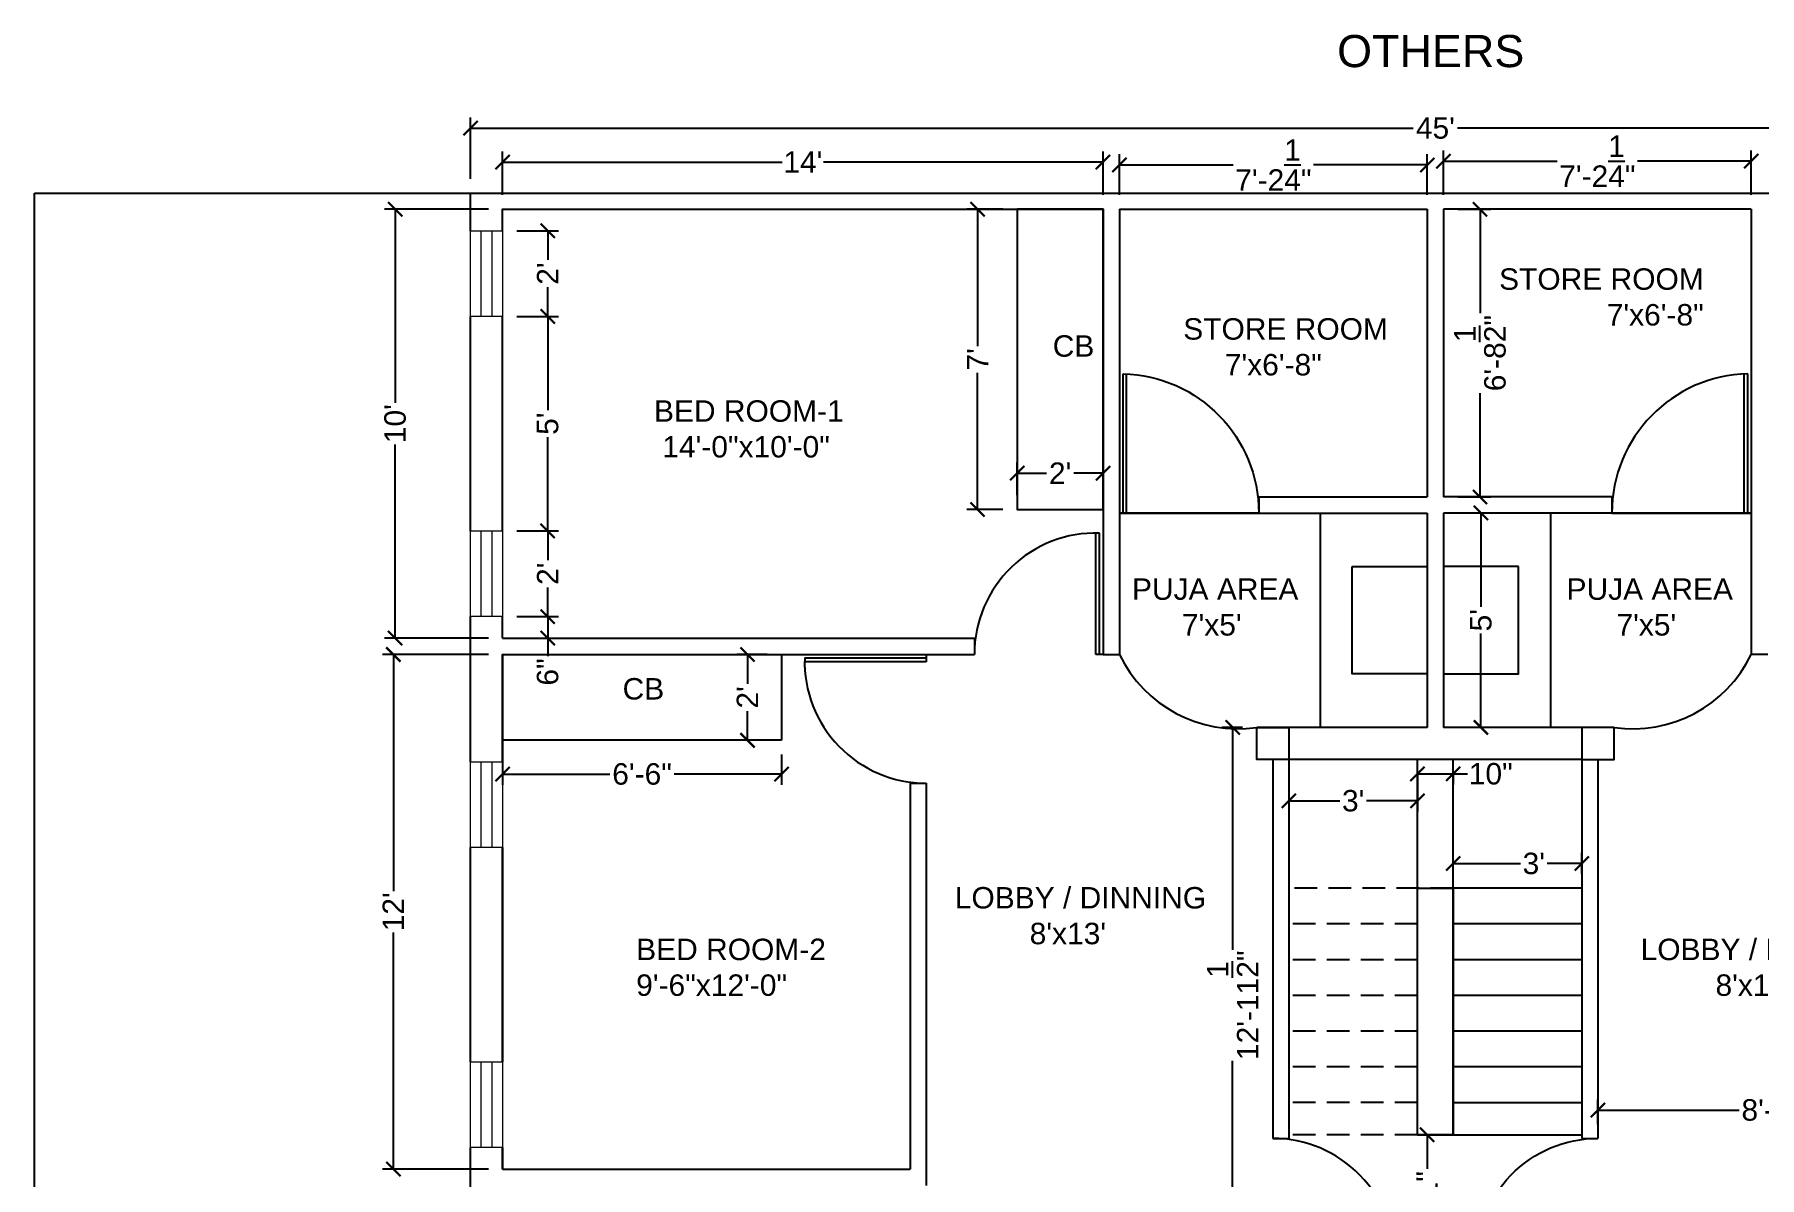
# Model space of a CAD drawing. Header units: inches. Extents: x 1050 to 2206, y 1717 to 2449.
# Drawn here: x 1211.9 to 1694.6, y 2129.1 to 2449 of the extents above; entities that cross this region are included whole.
import ezdxf

# ---------------------------------------------------------------- set-up
doc = ezdxf.new("R2010")
doc.units = ezdxf.units.IN
doc.linetypes.add('DASHED2', pattern=[9.525, 6.35, -3.175])
for name, color, linetype in [('dim', 7, 'Continuous'), ('door', 24, 'Continuous'), ('fur', 161, 'Continuous'), ('text', 7, 'Continuous'), ('wall', 170, 'Continuous')]:
    doc.layers.add(name, color=color, linetype=linetype)
doc.layers.add('wind', color=26, linetype='Continuous', lineweight=20)
doc.styles.get("Standard").update_dxf_attribs({"font": 'ARIAL.TTF', "height": 6})
doc.dimstyles.new('ISO-25', dxfattribs={"dimtxt": 6, "dimasz": 4, "dimexe": 3, "dimexo": 4, "dimgap": 1, "dimtad": 0, "dimlunit": 4, "dimtxsty": 'Standard', "dimblk": 'ARCHTICK', "dimcen": 2.5, "dimclrd": 3, "dimclre": 256, "dimadec": 0, "dimazin": 0, "dimtfac": 1, "dimtmove": 0, "dimatfit": 3, "dimfxl": 1, "dimlwd": -1, "dimlwe": -1, "dimarcsym": 0})

# ---------------------------------------------------------------- blocks, each defined once
blk = doc.blocks.new('d3')
at = {"layer": 'door'}
for p, q in [((-2, 0), (-2, 34)), ((-1, 0), (-1, 33.99)), ((0, 0), (-2, 0))]:
    blk.add_line(p, q, dxfattribs=at)
blk.add_arc((-2, 0), 34, 88.3146, 180, dxfattribs=at)
blk = doc.blocks.new('d1')
at = {"layer": 'door'}
for p, q in [((0, 0), (0, 39)), ((0, 2), (38.95, 2)), ((0, 1), (38.99, 1))]:
    blk.add_line(p, q, dxfattribs=at)
blk.add_arc((0, 0), 39, 1.4693, 90, dxfattribs=at)
blk = doc.blocks.new('_ArchTick')
at = {"color": 0, "linetype": 'ByBlock', "const_width": 0.15}
blk.add_lwpolyline([(-0.5, -0.5), (0.5, 0.5)], dxfattribs=at)
blk = doc.blocks.new('*D95')
at = {"layer": 'Defpoints', "color": 0}
for p in [(1312.35, 2275.47), (1342.93, 2275.47), (1342.93, 2131.47)]:
    blk.add_point(p, dxfattribs=at)
at = {"layer": 'door'}
for p, q in [((1338.93, 2275.47), (1309.35, 2275.47)), ((1338.93, 2131.47), (1309.35, 2131.47))]:
    blk.add_line(p, q, dxfattribs=at)
at = {"layer": 'door', "color": 3}
for p, q in [((1312.35, 2275.47), (1312.35, 2209.28)), ((1312.35, 2131.47), (1312.35, 2197.66))]:
    blk.add_line(p, q, dxfattribs=at)
at = {"layer": 'door', "color": 3, "xscale": 4, "yscale": 4, "zscale": 4}
for p, rotation in [((1312.35, 2275.47), 90), ((1312.35, 2131.47), 270)]:
    blk.add_blockref('_ArchTick', p, dxfattribs=dict(at, rotation=rotation))
at = {"layer": 'door', "color": 0, "insert": (1312.35, 2203.47), "char_height": 6, "attachment_point": 5, "rotation": 90}
blk.add_mtext("12'", dxfattribs=at)
blk = doc.blocks.new('*D96')
at = {"layer": 'Defpoints', "color": 0}
for p in [(1312.85, 2400.07), (1342.93, 2400.07), (1342.93, 2280.07)]:
    blk.add_point(p, dxfattribs=at)
at = {"layer": 'door'}
for p, q in [((1338.93, 2400.07), (1309.85, 2400.07)), ((1338.93, 2280.07), (1309.85, 2280.07))]:
    blk.add_line(p, q, dxfattribs=at)
at = {"layer": 'door', "color": 3}
for p, q in [((1312.85, 2400.07), (1312.85, 2345.88)), ((1312.85, 2280.07), (1312.85, 2334.26))]:
    blk.add_line(p, q, dxfattribs=at)
at = {"layer": 'door', "color": 3, "xscale": 4, "yscale": 4, "zscale": 4}
for p, rotation in [((1312.85, 2400.07), 90), ((1312.85, 2280.07), 270)]:
    blk.add_blockref('_ArchTick', p, dxfattribs=dict(at, rotation=rotation))
at = {"layer": 'door', "color": 0, "insert": (1312.85, 2340.07), "char_height": 6, "attachment_point": 5, "rotation": 90}
blk.add_mtext("10'", dxfattribs=at)
blk = doc.blocks.new('*D97')
at = {"layer": 'Defpoints', "color": 0}
for p in [(1342.93, 2394.07), (1355.53, 2394.07), (1342.93, 2370.07)]:
    blk.add_point(p, dxfattribs=at)
at = {"layer": 'door'}
for p, q in [((1346.93, 2394.07), (1358.53, 2394.07)), ((1346.93, 2370.07), (1358.53, 2370.07))]:
    blk.add_line(p, q, dxfattribs=at)
at = {"layer": 'door', "color": 3}
for p, q in [((1355.53, 2394.07), (1355.53, 2385.88)), ((1355.53, 2370.07), (1355.53, 2378.26))]:
    blk.add_line(p, q, dxfattribs=at)
at = {"layer": 'door', "color": 3, "xscale": 4, "yscale": 4, "zscale": 4}
for p, rotation in [((1355.53, 2394.07), 90), ((1355.53, 2370.07), 270)]:
    blk.add_blockref('_ArchTick', p, dxfattribs=dict(at, rotation=rotation))
at = {"layer": 'door', "color": 0, "insert": (1355.53, 2382.07), "char_height": 6, "attachment_point": 5, "rotation": 90}
blk.add_mtext("2'", dxfattribs=at)
blk = doc.blocks.new('*D98')
at = {"layer": 'Defpoints', "color": 0}
for p in [(1342.93, 2370.07), (1342.93, 2310.07), (1355.53, 2310.07)]:
    blk.add_point(p, dxfattribs=at)
at = {"layer": 'door'}
for p, q in [((1346.93, 2370.07), (1358.53, 2370.07)), ((1346.93, 2310.07), (1358.53, 2310.07))]:
    blk.add_line(p, q, dxfattribs=at)
at = {"layer": 'door', "color": 3}
for p, q in [((1355.53, 2370.07), (1355.53, 2343.83)), ((1355.53, 2310.07), (1355.53, 2336.31))]:
    blk.add_line(p, q, dxfattribs=at)
at = {"layer": 'door', "color": 3, "xscale": 4, "yscale": 4, "zscale": 4}
for p, rotation in [((1355.53, 2370.07), 90), ((1355.53, 2310.07), 270)]:
    blk.add_blockref('_ArchTick', p, dxfattribs=dict(at, rotation=rotation))
at = {"layer": 'door', "color": 0, "insert": (1355.53, 2340.07), "char_height": 6, "attachment_point": 5, "rotation": 90}
blk.add_mtext("5'", dxfattribs=at)
blk = doc.blocks.new('*D99')
at = {"layer": 'Defpoints', "color": 0}
for p in [(1342.93, 2286.07), (1355.53, 2286.07), (1342.93, 2280.07)]:
    blk.add_point(p, dxfattribs=at)
at = {"layer": 'door'}
for p, q in [((1346.93, 2286.07), (1358.53, 2286.07)), ((1346.93, 2280.07), (1358.53, 2280.07))]:
    blk.add_line(p, q, dxfattribs=at)
at = {"layer": 'door', "color": 3}
for p, q in [((1355.53, 2286.07), (1355.53, 2280.07)), ((1355.53, 2280.07), (1355.53, 2275.05))]:
    blk.add_line(p, q, dxfattribs=at)
at = {"layer": 'door', "color": 3, "xscale": 4, "yscale": 4, "zscale": 4}
for p, rotation in [((1355.53, 2286.07), 90), ((1355.53, 2280.07), 270)]:
    blk.add_blockref('_ArchTick', p, dxfattribs=dict(at, rotation=rotation))
at = {"layer": 'door', "color": 0, "insert": (1355.53, 2270.59), "char_height": 6, "attachment_point": 5, "rotation": 90}
blk.add_mtext('6"', dxfattribs=at)
blk = doc.blocks.new('*D100')
at = {"layer": 'Defpoints', "color": 0}
for p in [(1342.93, 2310.07), (1355.53, 2310.07), (1342.93, 2286.07)]:
    blk.add_point(p, dxfattribs=at)
at = {"layer": 'door'}
for p, q in [((1346.93, 2310.07), (1358.53, 2310.07)), ((1346.93, 2286.07), (1358.53, 2286.07))]:
    blk.add_line(p, q, dxfattribs=at)
at = {"layer": 'door', "color": 3}
for p, q in [((1355.53, 2310.07), (1355.53, 2301.88)), ((1355.53, 2286.07), (1355.53, 2294.26))]:
    blk.add_line(p, q, dxfattribs=at)
at = {"layer": 'door', "color": 3, "xscale": 4, "yscale": 4, "zscale": 4}
for p, rotation in [((1355.53, 2310.07), 90), ((1355.53, 2286.07), 270)]:
    blk.add_blockref('_ArchTick', p, dxfattribs=dict(at, rotation=rotation))
at = {"layer": 'door', "color": 0, "insert": (1355.53, 2298.07), "char_height": 6, "attachment_point": 5, "rotation": 90}
blk.add_mtext("2'", dxfattribs=at)
blk = doc.blocks.new('*D101')
at = {"layer": 'Defpoints', "color": 0}
for p in [(1411.43, 2275.47), (1420.95, 2275.47), (1420.95, 2251.47)]:
    blk.add_point(p, dxfattribs=at)
at = {"layer": 'door'}
for p, q in [((1416.95, 2275.47), (1408.43, 2275.47)), ((1416.95, 2251.47), (1408.43, 2251.47))]:
    blk.add_line(p, q, dxfattribs=at)
at = {"layer": 'door', "color": 3}
for p, q in [((1411.43, 2275.47), (1411.43, 2267.28)), ((1411.43, 2251.47), (1411.43, 2259.66))]:
    blk.add_line(p, q, dxfattribs=at)
at = {"layer": 'door', "color": 3, "xscale": 4, "yscale": 4, "zscale": 4}
for p, rotation in [((1411.43, 2275.47), 90), ((1411.43, 2251.47), 270)]:
    blk.add_blockref('_ArchTick', p, dxfattribs=dict(at, rotation=rotation))
at = {"layer": 'door', "color": 0, "insert": (1411.43, 2263.47), "char_height": 6, "attachment_point": 5, "rotation": 90}
blk.add_mtext("2'", dxfattribs=at)
blk = doc.blocks.new('*D102')
at = {"layer": 'Defpoints', "color": 0}
for p in [(1342.93, 2251.47), (1420.95, 2251.47), (1420.95, 2242.01)]:
    blk.add_point(p, dxfattribs=at)
at = {"layer": 'door'}
for p, q in [((1342.93, 2247.47), (1342.93, 2239.01)), ((1420.95, 2247.47), (1420.95, 2239.01))]:
    blk.add_line(p, q, dxfattribs=at)
at = {"layer": 'door', "color": 3}
for p, q in [((1342.93, 2242.01), (1372.95, 2242.01)), ((1420.95, 2242.01), (1390.93, 2242.01))]:
    blk.add_line(p, q, dxfattribs=at)
at = {"layer": 'door', "color": 3, "xscale": 4, "yscale": 4, "zscale": 4, "rotation": 180}
blk.add_blockref('_ArchTick', (1342.93, 2242.01), dxfattribs=at)
at = {"layer": 'door', "color": 3, "xscale": 4, "yscale": 4, "zscale": 4}
blk.add_blockref('_ArchTick', (1420.95, 2242.01), dxfattribs=at)
at = {"layer": 'door', "color": 0, "insert": (1381.94, 2242.01), "char_height": 6, "attachment_point": 5}
blk.add_mtext('6\'-6"', dxfattribs=at)
blk = doc.blocks.new('*D103')
at = {"layer": 'Defpoints', "color": 0}
for p in [(1475.83, 2400.07), (1486.93, 2400.07), (1486.93, 2316.07)]:
    blk.add_point(p, dxfattribs=at)
at = {"layer": 'door'}
for p, q in [((1482.93, 2400.07), (1472.83, 2400.07)), ((1482.93, 2316.07), (1472.83, 2316.07))]:
    blk.add_line(p, q, dxfattribs=at)
at = {"layer": 'door', "color": 3}
for p, q in [((1475.83, 2400.07), (1475.83, 2361.8)), ((1475.83, 2316.07), (1475.83, 2354.33))]:
    blk.add_line(p, q, dxfattribs=at)
at = {"layer": 'door', "color": 3, "xscale": 4, "yscale": 4, "zscale": 4}
for p, rotation in [((1475.83, 2400.07), 90), ((1475.83, 2316.07), 270)]:
    blk.add_blockref('_ArchTick', p, dxfattribs=dict(at, rotation=rotation))
at = {"layer": 'door', "color": 0, "insert": (1475.83, 2358.07), "char_height": 6, "attachment_point": 5, "rotation": 90}
blk.add_mtext("7'", dxfattribs=at)
blk = doc.blocks.new('*D104')
at = {"layer": 'Defpoints', "color": 0}
for p in [(1510.93, 2326.21), (1486.93, 2316.07), (1510.93, 2316.07)]:
    blk.add_point(p, dxfattribs=at)
at = {"layer": 'door'}
for p, q in [((1486.93, 2320.07), (1486.93, 2329.21)), ((1510.93, 2320.07), (1510.93, 2329.21))]:
    blk.add_line(p, q, dxfattribs=at)
at = {"layer": 'door', "color": 3}
for p, q in [((1486.93, 2326.21), (1495.12, 2326.21)), ((1510.93, 2326.21), (1502.74, 2326.21))]:
    blk.add_line(p, q, dxfattribs=at)
at = {"layer": 'door', "color": 3, "xscale": 4, "yscale": 4, "zscale": 4, "rotation": 180}
blk.add_blockref('_ArchTick', (1486.93, 2326.21), dxfattribs=at)
at = {"layer": 'door', "color": 3, "xscale": 4, "yscale": 4, "zscale": 4}
blk.add_blockref('_ArchTick', (1510.93, 2326.21), dxfattribs=at)
at = {"layer": 'door', "color": 0, "insert": (1498.93, 2326.21), "char_height": 6, "attachment_point": 5}
blk.add_mtext("2'", dxfattribs=at)
blk = doc.blocks.new('*D105')
at = {"layer": 'Defpoints', "color": 0}
for p in [(1601.68, 2412.46), (1515.53, 2400.07), (1601.68, 2400.07)]:
    blk.add_point(p, dxfattribs=at)
at = {"layer": 'door'}
for p, q in [((1515.53, 2404.07), (1515.53, 2415.46)), ((1601.68, 2404.07), (1601.68, 2415.46))]:
    blk.add_line(p, q, dxfattribs=at)
at = {"layer": 'door', "color": 3}
for p, q in [((1515.53, 2412.46), (1547.38, 2412.46)), ((1601.68, 2412.46), (1569.83, 2412.46))]:
    blk.add_line(p, q, dxfattribs=at)
at = {"layer": 'door', "color": 3, "xscale": 4, "yscale": 4, "zscale": 4, "rotation": 180}
blk.add_blockref('_ArchTick', (1515.53, 2412.46), dxfattribs=at)
at = {"layer": 'door', "color": 3, "xscale": 4, "yscale": 4, "zscale": 4}
blk.add_blockref('_ArchTick', (1601.68, 2412.46), dxfattribs=at)
at = {"layer": 'door', "color": 0, "insert": (1558.61, 2412.46), "char_height": 6, "attachment_point": 5}
blk.add_mtext('7\'-2{\\H1.000000x;\\S1/4;}"', dxfattribs=at)
blk = doc.blocks.new('*D106')
at = {"layer": 'Defpoints', "color": 0}
for p in [(1606.18, 2400.07), (1606.18, 2319.57), (1616.43, 2319.57)]:
    blk.add_point(p, dxfattribs=at)
at = {"layer": 'door'}
for p, q in [((1610.18, 2400.07), (1619.43, 2400.07)), ((1610.18, 2319.57), (1619.43, 2319.57))]:
    blk.add_line(p, q, dxfattribs=at)
at = {"layer": 'door', "color": 3}
for p, q in [((1616.43, 2400.07), (1616.43, 2371)), ((1616.43, 2319.57), (1616.43, 2348.64))]:
    blk.add_line(p, q, dxfattribs=at)
at = {"layer": 'door', "color": 3, "xscale": 4, "yscale": 4, "zscale": 4}
for p, rotation in [((1616.43, 2400.07), 90), ((1616.43, 2319.57), 270)]:
    blk.add_blockref('_ArchTick', p, dxfattribs=dict(at, rotation=rotation))
at = {"layer": 'door', "color": 0, "insert": (1616.43, 2359.82), "char_height": 6, "attachment_point": 5, "rotation": 90}
blk.add_mtext('6\'-8{\\H1.000000x;\\S1/2;}"', dxfattribs=at)
blk = doc.blocks.new('*D107')
at = {"layer": 'Defpoints', "color": 0}
for p in [(1618.68, 2315.07), (1616.68, 2255.07), (1618.43, 2255.07)]:
    blk.add_point(p, dxfattribs=at)
at = {"layer": 'door'}
for p, q in [((1614.68, 2315.07), (1613.68, 2315.07)), ((1614.43, 2255.07), (1613.68, 2255.07))]:
    blk.add_line(p, q, dxfattribs=at)
at = {"layer": 'door', "color": 3}
for p, q in [((1616.68, 2315.07), (1616.68, 2288.83)), ((1616.68, 2255.07), (1616.68, 2281.31))]:
    blk.add_line(p, q, dxfattribs=at)
at = {"layer": 'door', "color": 3, "xscale": 4, "yscale": 4, "zscale": 4}
for p, rotation in [((1616.68, 2315.07), 90), ((1616.68, 2255.07), 270)]:
    blk.add_blockref('_ArchTick', p, dxfattribs=dict(at, rotation=rotation))
at = {"layer": 'door', "color": 0, "insert": (1616.68, 2285.07), "char_height": 6, "attachment_point": 5, "rotation": 90}
blk.add_mtext("5'", dxfattribs=at)
blk = doc.blocks.new('*D108')
at = {"layer": 'Defpoints', "color": 0}
for p in [(1562.93, 2246.07), (1598.93, 2246.07), (1598.93, 2234.52)]:
    blk.add_point(p, dxfattribs=at)
at = {"layer": 'door'}
for p, q in [((1562.93, 2242.07), (1562.93, 2231.52)), ((1598.93, 2242.07), (1598.93, 2231.52))]:
    blk.add_line(p, q, dxfattribs=at)
at = {"layer": 'door', "color": 3}
for p, q in [((1562.93, 2234.52), (1577.17, 2234.52)), ((1598.93, 2234.52), (1584.69, 2234.52))]:
    blk.add_line(p, q, dxfattribs=at)
at = {"layer": 'door', "color": 3, "xscale": 4, "yscale": 4, "zscale": 4, "rotation": 180}
blk.add_blockref('_ArchTick', (1562.93, 2234.52), dxfattribs=at)
at = {"layer": 'door', "color": 3, "xscale": 4, "yscale": 4, "zscale": 4}
blk.add_blockref('_ArchTick', (1598.93, 2234.52), dxfattribs=at)
at = {"layer": 'door', "color": 0, "insert": (1580.93, 2234.52), "char_height": 6, "attachment_point": 5}
blk.add_mtext("3'", dxfattribs=at)
blk = doc.blocks.new('*D109')
at = {"layer": 'Defpoints', "color": 0}
for p in [(1598.93, 2246.07), (1608.93, 2246.07), (1608.93, 2242.07)]:
    blk.add_point(p, dxfattribs=at)
at = {"layer": 'door'}
for p, q in [((1598.93, 2242.07), (1598.93, 2239.07)), ((1608.93, 2242.07), (1608.93, 2239.07))]:
    blk.add_line(p, q, dxfattribs=at)
at = {"layer": 'door', "color": 3}
for p, q in [((1598.93, 2242.07), (1608.93, 2242.07)), ((1608.93, 2242.07), (1612.93, 2242.07))]:
    blk.add_line(p, q, dxfattribs=at)
at = {"layer": 'door', "color": 3, "xscale": 4, "yscale": 4, "zscale": 4, "rotation": 180}
blk.add_blockref('_ArchTick', (1598.93, 2242.07), dxfattribs=at)
at = {"layer": 'door', "color": 3, "xscale": 4, "yscale": 4, "zscale": 4}
blk.add_blockref('_ArchTick', (1608.93, 2242.07), dxfattribs=at)
at = {"layer": 'door', "color": 0, "insert": (1619.43, 2242.07), "char_height": 6, "attachment_point": 5}
blk.add_mtext('10"', dxfattribs=at)
blk = doc.blocks.new('*D110')
at = {"layer": 'Defpoints', "color": 0}
for p in [(1644.93, 2216.97), (1608.93, 2210.07), (1644.93, 2210.07)]:
    blk.add_point(p, dxfattribs=at)
at = {"layer": 'door'}
for p, q in [((1608.93, 2214.07), (1608.93, 2219.97)), ((1644.93, 2214.07), (1644.93, 2219.97))]:
    blk.add_line(p, q, dxfattribs=at)
at = {"layer": 'door', "color": 3}
for p, q in [((1608.93, 2216.97), (1627.72, 2216.97)), ((1644.93, 2216.97), (1635.23, 2216.97))]:
    blk.add_line(p, q, dxfattribs=at)
at = {"layer": 'door', "color": 3, "xscale": 4, "yscale": 4, "zscale": 4, "rotation": 180}
blk.add_blockref('_ArchTick', (1608.93, 2216.97), dxfattribs=at)
at = {"layer": 'door', "color": 3, "xscale": 4, "yscale": 4, "zscale": 4}
blk.add_blockref('_ArchTick', (1644.93, 2216.97), dxfattribs=at)
at = {"layer": 'door', "color": 0, "insert": (1631.47, 2216.97), "char_height": 6, "attachment_point": 5}
blk.add_mtext("3'", dxfattribs=at)
blk = doc.blocks.new('*D111')
at = {"layer": 'Defpoints', "color": 0}
for p in [(1553.93, 2255.07), (1547.2, 2099.57), (1553.93, 2099.57)]:
    blk.add_point(p, dxfattribs=at)
at = {"layer": 'door'}
for p, q in [((1549.93, 2255.07), (1544.2, 2255.07)), ((1549.93, 2099.57), (1544.2, 2099.57))]:
    blk.add_line(p, q, dxfattribs=at)
at = {"layer": 'door', "color": 3}
for p, q in [((1547.2, 2255.07), (1547.2, 2192.86)), ((1547.2, 2099.57), (1547.2, 2161.78))]:
    blk.add_line(p, q, dxfattribs=at)
at = {"layer": 'door', "color": 3, "xscale": 4, "yscale": 4, "zscale": 4}
for p, rotation in [((1547.2, 2255.07), 90), ((1547.2, 2099.57), 270)]:
    blk.add_blockref('_ArchTick', p, dxfattribs=dict(at, rotation=rotation))
at = {"layer": 'door', "color": 0, "insert": (1547.2, 2177.32), "char_height": 6, "attachment_point": 5, "rotation": 90}
blk.add_mtext('12\'-11{\\H1.000000x;\\S1/2;}"', dxfattribs=at)
blk = doc.blocks.new('*D119')
at = {"layer": 'Defpoints', "color": 0}
for p in [(1649.43, 2147.99), (1649.43, 2140.07), (1746.43, 2126.87)]:
    blk.add_point(p, dxfattribs=at)
at = {"layer": 'door'}
for p, q in [((1649.43, 2144.07), (1649.43, 2150.99)), ((1746.43, 2130.87), (1746.43, 2150.99))]:
    blk.add_line(p, q, dxfattribs=at)
at = {"layer": 'door', "color": 3}
for p, q in [((1649.43, 2147.99), (1688.95, 2147.99)), ((1746.43, 2147.99), (1706.91, 2147.99))]:
    blk.add_line(p, q, dxfattribs=at)
at = {"layer": 'door', "color": 3, "xscale": 4, "yscale": 4, "zscale": 4, "rotation": 180}
blk.add_blockref('_ArchTick', (1649.43, 2147.99), dxfattribs=at)
at = {"layer": 'door', "color": 3, "xscale": 4, "yscale": 4, "zscale": 4}
blk.add_blockref('_ArchTick', (1746.43, 2147.99), dxfattribs=at)
at = {"layer": 'door', "color": 0, "insert": (1697.93, 2147.99), "char_height": 6, "attachment_point": 5}
blk.add_mtext('8\'-1"', dxfattribs=at)
blk = doc.blocks.new('*D120')
at = {"layer": 'Defpoints', "color": 0}
for p in [(1598.93, 2141.07), (1598.93, 2104.07), (1601.6, 2104.07)]:
    blk.add_point(p, dxfattribs=at)
at = {"layer": 'door', "color": 3}
for p, q in [((1601.6, 2141.07), (1601.6, 2131.54)), ((1601.6, 2104.07), (1601.6, 2113.6))]:
    blk.add_line(p, q, dxfattribs=at)
at = {"layer": 'door'}
for p, q in [((1602.93, 2141.07), (1604.6, 2141.07)), ((1602.93, 2104.07), (1604.6, 2104.07))]:
    blk.add_line(p, q, dxfattribs=at)
at = {"layer": 'door', "color": 3, "xscale": 4, "yscale": 4, "zscale": 4}
for p, rotation in [((1601.6, 2141.07), 90), ((1601.6, 2104.07), 270)]:
    blk.add_blockref('_ArchTick', p, dxfattribs=dict(at, rotation=rotation))
at = {"layer": 'door', "color": 0, "insert": (1601.6, 2122.57), "char_height": 6, "attachment_point": 5, "rotation": 90}
blk.add_mtext('3\'-1"', dxfattribs=at)
blk = doc.blocks.new('*D126')
at = {"layer": 'Defpoints', "color": 0}
for p in [(1873.93, 2422.79), (1333.93, 2404.57), (1873.93, 2404.57)]:
    blk.add_point(p, dxfattribs=at)
at = {"layer": 'door'}
for p, q in [((1333.93, 2408.57), (1333.93, 2425.79)), ((1873.93, 2408.57), (1873.93, 2425.79))]:
    blk.add_line(p, q, dxfattribs=at)
at = {"layer": 'door', "color": 3}
for p, q in [((1333.93, 2422.79), (1597.72, 2422.79)), ((1873.93, 2422.79), (1610.14, 2422.79))]:
    blk.add_line(p, q, dxfattribs=at)
at = {"layer": 'door', "color": 3, "xscale": 4, "yscale": 4, "zscale": 4, "rotation": 180}
blk.add_blockref('_ArchTick', (1333.93, 2422.79), dxfattribs=at)
at = {"layer": 'door', "color": 3, "xscale": 4, "yscale": 4, "zscale": 4}
blk.add_blockref('_ArchTick', (1873.93, 2422.79), dxfattribs=at)
at = {"layer": 'door', "color": 0, "insert": (1603.93, 2422.79), "char_height": 6, "attachment_point": 5}
blk.add_mtext("45'", dxfattribs=at)
blk = doc.blocks.new('*D128')
at = {"layer": 'Defpoints', "color": 0}
for p in [(1692.33, 2413.54), (1606.18, 2400.07), (1692.33, 2400.07)]:
    blk.add_point(p, dxfattribs=at)
at = {"layer": 'door'}
for p, q in [((1606.18, 2404.07), (1606.18, 2416.54)), ((1692.33, 2404.07), (1692.33, 2416.54))]:
    blk.add_line(p, q, dxfattribs=at)
at = {"layer": 'door', "color": 3}
for p, q in [((1606.18, 2413.54), (1638.03, 2413.54)), ((1692.33, 2413.54), (1660.48, 2413.54))]:
    blk.add_line(p, q, dxfattribs=at)
at = {"layer": 'door', "color": 3, "xscale": 4, "yscale": 4, "zscale": 4, "rotation": 180}
blk.add_blockref('_ArchTick', (1606.18, 2413.54), dxfattribs=at)
at = {"layer": 'door', "color": 3, "xscale": 4, "yscale": 4, "zscale": 4}
blk.add_blockref('_ArchTick', (1692.33, 2413.54), dxfattribs=at)
at = {"layer": 'door', "color": 0, "insert": (1649.26, 2413.54), "char_height": 6, "attachment_point": 5}
blk.add_mtext('7\'-2{\\H1.000000x;\\S1/4;}"', dxfattribs=at)
blk = doc.blocks.new('*D129')
at = {"layer": 'Defpoints', "color": 0}
for p in [(1510.93, 2413.28), (1342.93, 2400.07), (1510.93, 2400.07)]:
    blk.add_point(p, dxfattribs=at)
at = {"layer": 'door'}
for p, q in [((1342.93, 2404.07), (1342.93, 2416.28)), ((1510.93, 2404.07), (1510.93, 2416.28))]:
    blk.add_line(p, q, dxfattribs=at)
at = {"layer": 'door', "color": 3}
for p, q in [((1342.93, 2413.28), (1421.12, 2413.28)), ((1510.93, 2413.28), (1432.74, 2413.28))]:
    blk.add_line(p, q, dxfattribs=at)
at = {"layer": 'door', "color": 3, "xscale": 4, "yscale": 4, "zscale": 4, "rotation": 180}
blk.add_blockref('_ArchTick', (1342.93, 2413.28), dxfattribs=at)
at = {"layer": 'door', "color": 3, "xscale": 4, "yscale": 4, "zscale": 4}
blk.add_blockref('_ArchTick', (1510.93, 2413.28), dxfattribs=at)
at = {"layer": 'door', "color": 0, "insert": (1426.93, 2413.28), "char_height": 6, "attachment_point": 5}
blk.add_mtext("14'", dxfattribs=at)
blk = doc.blocks.new('*D142')
at = {"layer": 'Defpoints', "color": 0}
for p in [(1312.85, 2400.07), (1342.93, 2400.07), (1342.93, 2280.07)]:
    blk.add_point(p, dxfattribs=at)
at = {"layer": 'door'}
for p, q in [((1338.93, 2400.07), (1309.85, 2400.07)), ((1338.93, 2280.07), (1309.85, 2280.07))]:
    blk.add_line(p, q, dxfattribs=at)
at = {"layer": 'door', "color": 3}
for p, q in [((1312.85, 2400.07), (1312.85, 2345.88)), ((1312.85, 2280.07), (1312.85, 2334.26))]:
    blk.add_line(p, q, dxfattribs=at)
at = {"layer": 'door', "color": 3, "xscale": 4, "yscale": 4, "zscale": 4}
for p, rotation in [((1312.85, 2400.07), 90), ((1312.85, 2280.07), 270)]:
    blk.add_blockref('_ArchTick', p, dxfattribs=dict(at, rotation=rotation))
at = {"layer": 'door', "color": 0, "insert": (1312.85, 2340.07), "char_height": 6, "attachment_point": 5, "rotation": 90}
blk.add_mtext("10'", dxfattribs=at)

msp = doc.modelspace()

# ---------------------------------------------------------------- linework, layer by layer
at = {"layer": 'dim'}
for p, q in [((1211.929, 1840.569), (1211.929, 2404.569)), ((1211.929, 2404.569), (1952.894, 2404.569)), ((1554.531, 2315.069), (1515.531, 2315.069)), ((1653.331, 2315.069), (1692.331, 2315.069)), ((1510.931, 2275.469), (1515.531, 2275.469)), ((1696.931, 2275.469), (1692.331, 2275.469)), ((1653.931, 2255.069), (1606.181, 2255.069)), ((1598.931, 2210.069), (1598.931, 2246.069)), ((1608.931, 2210.069), (1608.931, 2246.069)), ((1644.931, 2210.069), (1608.931, 2210.069)), ((1644.931, 2200.069), (1608.931, 2200.069)), ((1644.931, 2190.069), (1608.931, 2190.069)), ((1644.931, 2180.069), (1608.931, 2180.069)), ((1644.931, 2170.069), (1608.931, 2170.069)), ((1644.931, 2160.069), (1608.931, 2160.069)), ((1608.931, 2150.069), (1644.931, 2150.069)), ((1558.431, 2140.069), (1562.931, 2140.069)), ((1598.931, 2141.069), (1644.931, 2141.069)), ((1644.931, 2140.069), (1649.431, 2140.069))]:
    msp.add_line(p, q, dxfattribs=at)
at = {"layer": 'dim', "linetype": 'DASHED2'}
for p, q in [((1608.931, 2210.069), (1562.931, 2210.069)), ((1598.931, 2200.069), (1562.931, 2200.069)), ((1598.931, 2190.069), (1562.931, 2190.069)), ((1598.931, 2180.069), (1562.931, 2180.069)), ((1598.931, 2170.069), (1562.931, 2170.069)), ((1598.931, 2160.069), (1562.931, 2160.069)), ((1598.931, 2150.069), (1562.931, 2150.069)), ((1598.931, 2141.069), (1562.931, 2141.069))]:
    msp.add_line(p, q, dxfattribs=at)
at = {"layer": 'dim'}
for points in [[(1598.931, 2141.069), (1598.931, 2210.069)], [(1608.931, 2141.069), (1608.931, 2210.069)]]:
    msp.add_lwpolyline(points, dxfattribs=at)
msp.add_lwpolyline([(1598.931, 2210.069), (1608.931, 2210.069), (1608.931, 2141.069), (1598.931, 2141.069)], close=True, dxfattribs=at)
for centre, start, end in [((1548.708, 2291.578), 205.89915, 278.1419), ((1659.154, 2291.578), 261.8581, 334.10085)]:
    msp.add_arc(centre, 36.881, start, end, dxfattribs=at)
at = {"layer": 'door'}
for points in [[(1553.931, 2255.069), (1562.931, 2255.069), (1562.931, 2246.069), (1553.931, 2246.069)], [(1653.931, 2255.069), (1644.931, 2255.069), (1644.931, 2246.069), (1653.931, 2246.069)]]:
    msp.add_lwpolyline(points, close=True, dxfattribs=at)
at = {"layer": 'fur'}
for p, q in [((1571.681, 2315.069), (1571.681, 2255.069)), ((1636.181, 2315.069), (1636.181, 2255.069))]:
    msp.add_line(p, q, dxfattribs=at)
for points in [[(1510.931, 2316.069), (1510.931, 2400.069), (1486.931, 2400.069), (1486.931, 2316.069)], [(1580.681, 2300.069), (1601.681, 2300.069), (1601.681, 2270.069), (1580.681, 2270.069)], [(1627.181, 2300.069), (1606.181, 2300.069), (1606.181, 2270.069), (1627.181, 2270.069)], [(1420.946, 2251.469), (1342.931, 2251.469), (1342.931, 2275.469), (1420.946, 2275.469)]]:
    msp.add_lwpolyline(points, close=True, dxfattribs=at)
at = {"layer": 'wall'}
for p, q in [((1342.931, 2400.069), (1510.931, 2400.069)), ((1510.931, 2400.069), (1510.931, 2275.469)), ((1515.531, 2400.069), (1515.531, 2275.469)), ((1601.681, 2400.069), (1601.681, 2319.569)), ((1601.681, 2400.069), (1601.681, 2319.569)), ((1606.181, 2400.069), (1606.181, 2319.569)), ((1606.181, 2400.069), (1606.181, 2319.569)), ((1692.331, 2400.069), (1692.331, 2275.469)), ((1554.531, 2319.569), (1601.681, 2319.569)), ((1554.531, 2319.569), (1554.531, 2315.069)), ((1653.331, 2319.569), (1606.181, 2319.569)), ((1653.331, 2319.569), (1653.331, 2315.069)), ((1554.531, 2315.069), (1601.681, 2315.069)), ((1601.681, 2315.069), (1601.681, 2255.069)), ((1601.681, 2315.069), (1601.681, 2255.069)), ((1606.181, 2315.069), (1606.181, 2255.069)), ((1653.331, 2315.069), (1606.181, 2315.069)), ((1606.181, 2315.069), (1606.181, 2255.069)), ((1342.931, 2280.069), (1474.931, 2280.069)), ((1474.931, 2280.069), (1474.931, 2275.469)), ((1342.931, 2275.469), (1474.931, 2275.469)), ((1342.931, 2275.469), (1342.931, 2245.469)), ((1601.681, 2255.069), (1553.931, 2255.069)), ((1558.431, 2246.069), (1558.431, 2140.069)), ((1644.931, 2246.069), (1562.931, 2246.069)), ((1644.931, 2246.069), (1562.931, 2246.069)), ((1562.931, 2246.069), (1562.931, 2140.069)), ((1644.931, 2246.069), (1644.931, 2140.069)), ((1649.431, 2246.069), (1649.431, 2140.069)), ((1456.931, 2239.469), (1456.931, 2131.469)), ((1456.931, 2239.469), (1461.431, 2239.469)), ((1461.431, 2239.469), (1461.431, 2126.869)), ((1342.931, 2221.469), (1342.931, 2161.469)), ((1342.931, 2137.469), (1342.931, 2131.469)), ((1342.931, 2131.469), (1456.931, 2131.469))]:
    msp.add_line(p, q, dxfattribs=at)
for points in [[(1333.931, 2394.069), (1333.931, 2404.569), (1606.181, 2404.569)], [(1342.931, 2394.069), (1342.931, 2400.069), (1510.931, 2400.069)], [(1515.531, 2400.069), (1601.681, 2400.069)], [(1692.331, 2400.069), (1606.181, 2400.069)], [(1333.931, 2310.069), (1333.931, 2370.069)], [(1342.931, 2310.069), (1342.931, 2370.069)], [(1333.931, 2245.469), (1333.931, 2286.069)], [(1342.931, 2280.069), (1342.931, 2286.069)], [(1342.931, 2245.469), (1342.931, 2275.469)], [(1333.931, 2161.469), (1333.931, 2221.469)], [(1342.931, 2161.469), (1342.931, 2221.469)], [(1333.931, 2118.744), (1333.931, 2137.469)], [(1342.931, 2131.469), (1342.931, 2137.469)]]:
    msp.add_lwpolyline(points, dxfattribs=at)
at = {"layer": 'wind'}
for points in [[(1342.931, 2394.069), (1342.931, 2370.069), (1333.931, 2370.069), (1333.931, 2394.069)], [(1339.931, 2394.069), (1339.931, 2370.069), (1336.931, 2370.069), (1336.931, 2394.069)], [(1342.931, 2310.069), (1342.931, 2286.069), (1333.931, 2286.069), (1333.931, 2310.069)], [(1339.931, 2310.069), (1339.931, 2286.069), (1336.931, 2286.069), (1336.931, 2310.069)], [(1342.931, 2245.469), (1342.931, 2221.469), (1333.931, 2221.469), (1333.931, 2245.469)], [(1339.931, 2245.469), (1339.931, 2221.469), (1336.931, 2221.469), (1336.931, 2245.469)], [(1342.931, 2161.469), (1342.931, 2137.469), (1333.931, 2137.469), (1333.931, 2161.469)], [(1339.931, 2161.469), (1339.931, 2137.469), (1336.931, 2137.469), (1336.931, 2161.469)]]:
    msp.add_lwpolyline(points, close=True, dxfattribs=at)

# ---------------------------------------------------------------- block references
at = {"layer": 'door', "xscale": -1}
for name, p, rotation in [('d1', (1515.531, 2315.069), 270), ('d3', (1649.431, 2104.069), 90)]:
    msp.add_blockref(name, p, dxfattribs=dict(at, rotation=rotation))
at = {"layer": 'door'}
for name, p, rotation in [('d1', (1692.331, 2315.069), 90), ('d3', (1461.431, 2275.469), 90), ('d3', (1558.431, 2104.069), 270)]:
    msp.add_blockref(name, p, dxfattribs=dict(at, rotation=rotation))
msp.add_blockref('d3', (1510.931, 2275.469), dxfattribs=at)

# ---------------------------------------------------------------- texts
at = {"layer": 'text'}
for s, insert, char_height, width, attachment_point in [('\\A1;OTHERS', (1576.437, 2448.844), 9, 131.06795, 1), ('STORE ROOM\\P     7\'x6\'-8" ', (1679.029, 2383.542), 6, 87.54885, 3), ('STORE ROOM\\P     7\'x6\'-8" ', (1533.376, 2369.578), 6, 87.54885, 1), ('\\A1;CB', (1496.859, 2364.806), 6, 87.54885, 1), ('BED ROOM-1\\P 14\'-0"x10\'-0"', (1385.276, 2346.611), 6, 87.54885, 1), ("PUJA AREA\\P      7'x5'", (1519.035, 2296.776), 6, 87.54885, 1), ("PUJA AREA\\P      7'x5'", (1640.638, 2296.776), 6, 87.54885, 1), ('\\A1;CB', (1376.494, 2268.874), 6, 87.54885, 1), ("LOBBY / DINNING\\P         8'x13'", (1469.452, 2210.399), 6, 87.54885, 1), ('BED ROOM-2 9\'-6"x12\'-0"', (1380.295, 2195.95), 6, 87.54885, 1), ("LOBBY / DINNING\\P         8'x13'", (1661.366, 2195.95), 6, 87.54885, 1)]:
    msp.add_mtext(s, dxfattribs=dict(at, insert=insert, char_height=char_height, width=width, attachment_point=attachment_point))

# ---------------------------------------------------------------- dimensions: what is measured, and where the dimension line sits
at = {"layer": 'door'}
for base, p1, p2, picture, middle in [((1873.931, 2422.791), (1333.931, 2404.569), (1873.931, 2404.569), '*D126', (1603.931, 2422.791)), ((1601.681, 2412.464), (1515.531, 2400.069), (1601.681, 2400.069), '*D105', (1558.606, 2412.464)), ((1692.331, 2413.537), (1606.181, 2400.069), (1692.331, 2400.069), '*D128', (1649.256, 2413.537)), ((1510.931, 2326.208), (1486.931, 2316.069), (1510.931, 2316.069), '*D104', (1498.931, 2326.208)), ((1420.9456, 2242.014), (1342.9309, 2251.4688), (1420.9456, 2251.4688), '*D102', (1381.9383, 2242.014)), ((1598.931, 2234.522), (1562.931, 2246.069), (1598.931, 2246.069), '*D108', (1580.931, 2234.522)), ((1608.931, 2242.069), (1598.931, 2246.069), (1608.931, 2246.069), '*D109', (1619.427, 2242.069)), ((1649.431, 2147.986), (1746.431, 2126.869), (1649.431, 2140.069), '*D119', (1697.931, 2147.986))]:
    dim = msp.add_linear_dim(base=base, p1=p1, p2=p2, dimstyle='ISO-25', dxfattribs=at)
    dim.commit()
    dim.dimension.update_dxf_attribs({"geometry": picture, "text_midpoint": middle})
dim = msp.add_aligned_dim(p1=(1342.931, 2400.069), p2=(1510.931, 2400.069), distance=13.214, dimstyle='ISO-25', dxfattribs=at)
dim.commit()
dim.dimension.update_dxf_attribs({"geometry": '*D129', "text_midpoint": (1426.931, 2413.283)})
for base, p1, p2, picture, middle in [((1312.851, 2400.069), (1342.931, 2280.069), (1342.931, 2400.069), '*D96', (1312.851, 2340.069)), ((1312.851, 2400.069), (1342.931, 2280.069), (1342.931, 2400.069), '*D142', (1312.851, 2340.069)), ((1475.829, 2400.069), (1486.931, 2316.069), (1486.931, 2400.069), '*D103', (1475.829, 2358.069)), ((1616.429, 2319.569), (1606.181, 2400.069), (1606.181, 2319.569), '*D106', (1616.429, 2359.819)), ((1355.535, 2394.069), (1342.931, 2370.069), (1342.931, 2394.069), '*D97', (1355.535, 2382.069)), ((1355.535, 2310.069), (1342.931, 2370.069), (1342.931, 2310.069), '*D98', (1355.535, 2340.069)), ((1616.681, 2255.069), (1618.681, 2315.069), (1618.429, 2255.069), '*D107', (1616.681, 2285.069)), ((1355.535, 2310.069), (1342.931, 2286.069), (1342.931, 2310.069), '*D100', (1355.535, 2298.069)), ((1312.35, 2275.469), (1342.931, 2131.469), (1342.931, 2275.469), '*D95', (1312.35, 2203.469)), ((1411.427, 2275.469), (1420.946, 2251.469), (1420.946, 2275.469), '*D101', (1411.427, 2263.469)), ((1547.2, 2099.569), (1553.931, 2255.069), (1553.931, 2099.569), '*D111', (1547.2, 2177.319)), ((1601.601, 2104.069), (1598.931, 2141.069), (1598.931, 2104.069), '*D120', (1601.601, 2122.569))]:
    dim = msp.add_linear_dim(base=base, p1=p1, p2=p2, angle=90, dimstyle='ISO-25', dxfattribs=at)
    dim.commit()
    dim.dimension.update_dxf_attribs({"geometry": picture, "text_midpoint": middle})
dim = msp.add_linear_dim(base=(1355.535, 2286.069), p1=(1342.931, 2280.069), p2=(1342.931, 2286.069), angle=90, dimstyle='ISO-25', dxfattribs=at)
dim.commit()
dim.dimension.update_dxf_attribs({"geometry": '*D99', "text_midpoint": (1355.535, 2270.59), "dimtype": 160})
dim = msp.add_linear_dim(base=(1644.931, 2216.969), p1=(1608.931, 2210.069), p2=(1644.931, 2210.069), dimstyle='ISO-25', dxfattribs=at)
dim.commit()
dim.dimension.update_dxf_attribs({"geometry": '*D110', "text_midpoint": (1631.474, 2216.969), "dimtype": 160})

doc.saveas('drawing.dxf')
